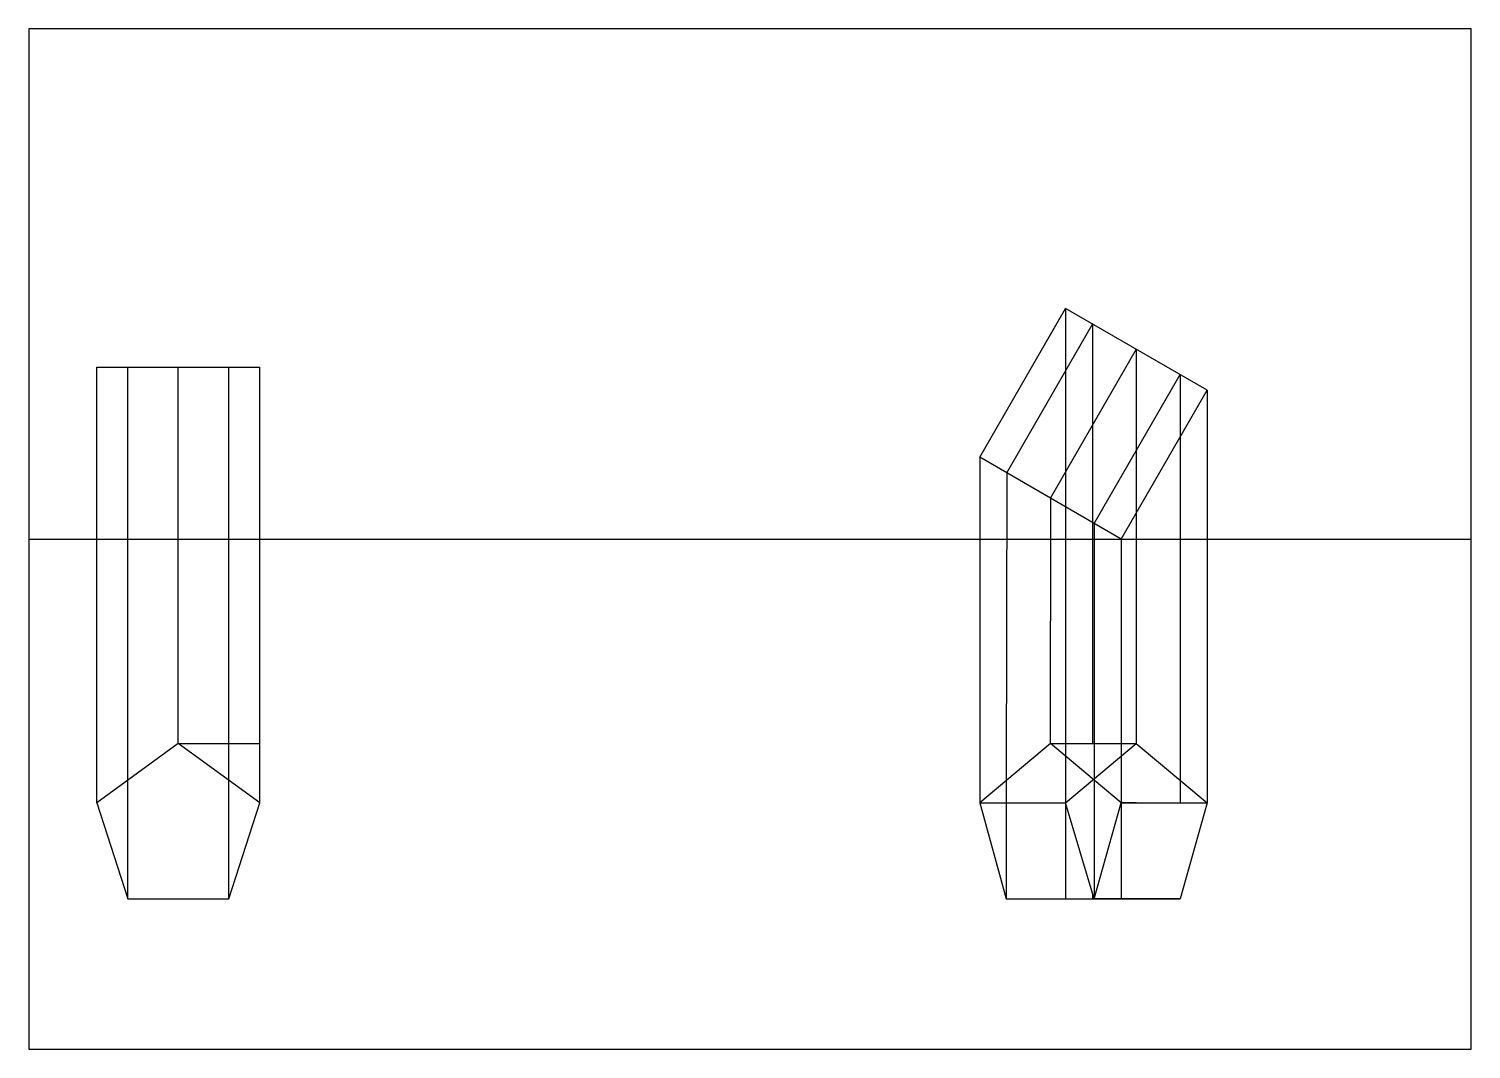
# Model space of a CAD drawing. Header units: millimetres. Extents: x 0 to 420, y 0 to 297.
import ezdxf

# ---------------------------------------------------------------- set-up
doc = ezdxf.new("R2010")
doc.units = ezdxf.units.MM

msp = doc.modelspace()

# ---------------------------------------------------------------- linework, layer by layer
for p, q in [((276.9, 172.28), (301.9, 215.58)), ((343.08, 191.8), (301.9, 215.58)), ((284.77, 167.74), (309.77, 211.04)), ((297.49, 160.39), (322.49, 203.69)), ((19.75, 148.5), (19.75, 198.5)), ((19.75, 198.5), (67.3, 198.5)), ((28.83, 148.5), (28.83, 198.5)), ((43.53, 148.5), (43.53, 198.5)), ((58.22, 148.5), (58.22, 198.5)), ((67.3, 148.5), (67.3, 198.5)), ((310.22, 153.04), (335.22, 196.34)), ((318.08, 148.5), (343.08, 191.8)), ((318.08, 148.5), (276.9, 172.28)), ((0, 148.5), (420, 148.5)), ((19.75, 71.68), (19.75, 148.5)), ((28.83, 43.73), (28.83, 148.5)), ((43.53, 88.95), (43.53, 148.5)), ((58.22, 43.73), (58.22, 148.5)), ((67.3, 71.68), (67.3, 148.5)), ((43.53, 88.95), (67.3, 88.95)), ((43.53, 88.95), (67.3, 88.95)), ((297.49, 88.95), (276.9, 71.68)), ((318.08, 71.68), (297.49, 88.95)), ((297.49, 88.95), (322.49, 88.95)), ((301.9, 71.68), (322.49, 88.95)), ((309.77, 88.95), (310.22, 88.95)), ((322.49, 88.95), (343.08, 71.68)), ((309.77, 78.66), (309.77, 78.28)), ((310.22, 78.66), (310.22, 78.28)), ((276.9, 71.68), (284.6, 43.73)), ((276.9, 71.68), (301.9, 71.68)), ((310.22, 43.73), (301.9, 71.68)), ((301.9, 71.68), (301.9, 71.68)), ((310.22, 43.73), (318.08, 71.68)), ((322.49, 71.68), (318.08, 71.68)), ((318.08, 71.68), (343.08, 71.68)), ((343.08, 71.68), (335.22, 43.73)), ((284.6, 43.73), (310.22, 43.73)), ((284.6, 43.73), (335.22, 43.73)), ((301.9, 43.73), (301.9, 43.73)), ((309.77, 45.25), (309.77, 43.73)), ((335.22, 43.73), (310.22, 43.73)), ((318.08, 43.73), (318.08, 43.52))]:
    msp.add_line(p, q)
at = {"color": 40, "true_color": 0xf8d731}
for p, q in [((301.9, 215.58), (301.9, 85.26)), ((309.77, 211.04), (309.77, 88.95)), ((322.49, 203.69), (322.49, 88.95)), ((335.22, 196.34), (335.22, 78.28)), ((343.08, 191.8), (343.08, 71.68)), ((276.9, 172.28), (276.9, 71.68)), ((284.77, 167.74), (284.64, 78.18)), ((297.49, 160.39), (297.44, 88.91)), ((310.22, 153.04), (310.22, 88.95)), ((318.08, 148.5), (318.08, 85.26)), ((310.22, 88.95), (310.22, 43.73)), ((301.9, 85.26), (301.9, 43.73)), ((318.08, 85.26), (318.08, 43.73)), ((284.64, 78.18), (284.64, 71.68)), ((335.22, 78.28), (335.22, 71.68)), ((284.64, 71.68), (284.6, 43.73))]:
    msp.add_line(p, q, dxfattribs=at)
for points in [[(0, 0), (420, 0), (420, 297), (0, 297)], [(43.53, 88.95), (19.75, 71.68), (28.83, 43.73), (58.22, 43.73), (67.3, 71.68)]]:
    msp.add_lwpolyline(points, close=True)

doc.saveas('drawing.dxf')
